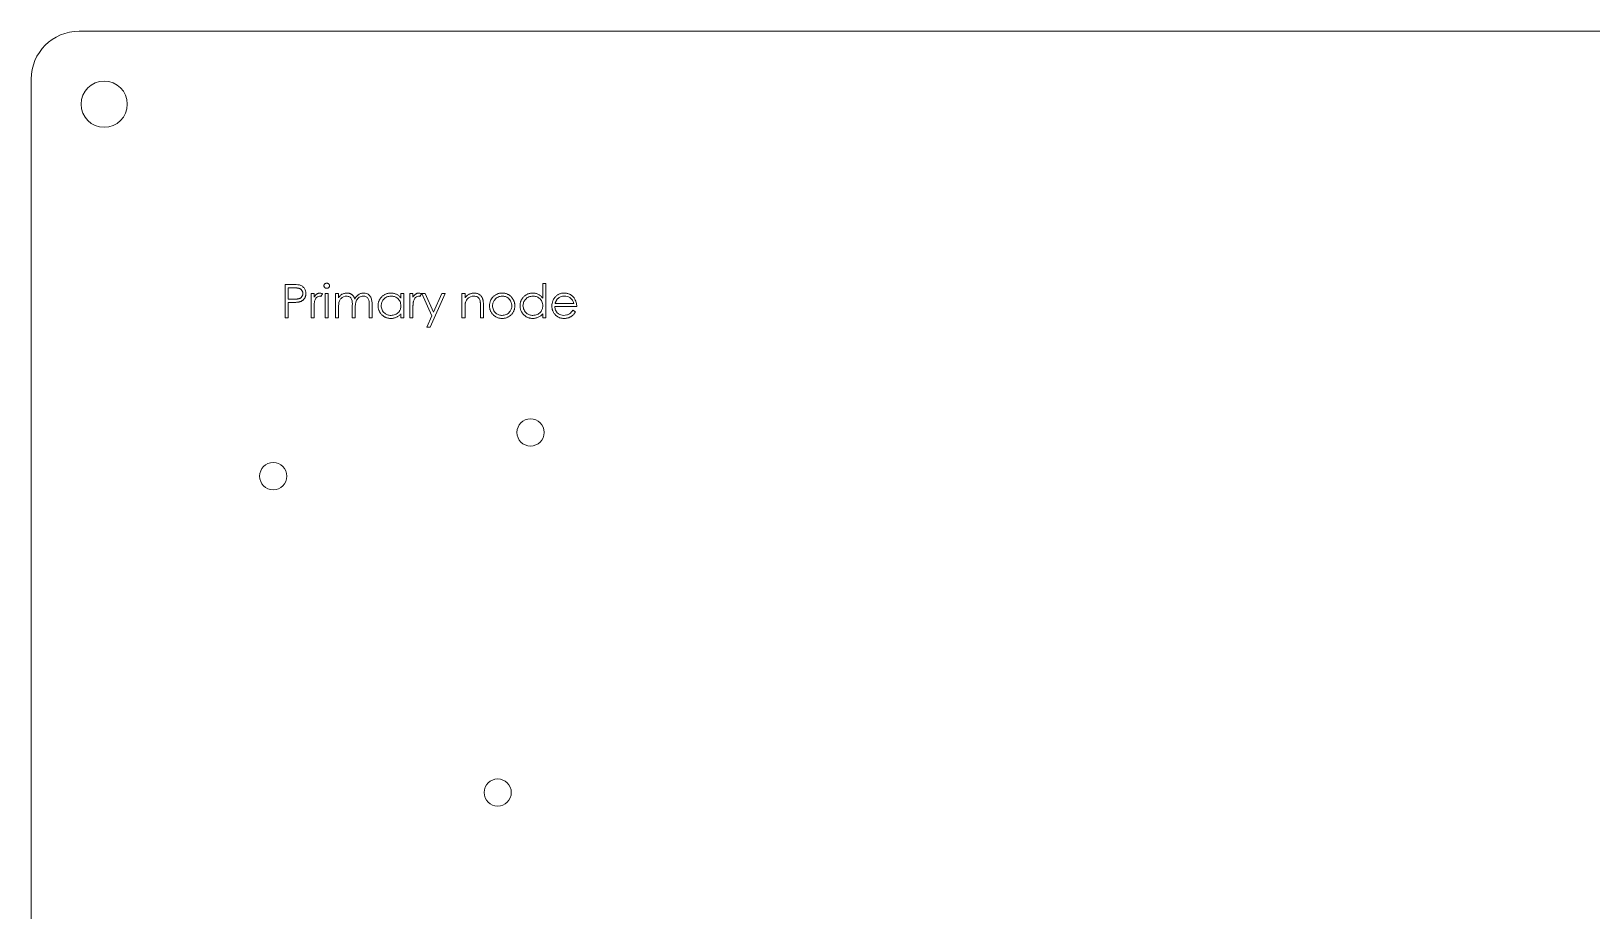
# Model space of a CAD drawing. Header units: millimetres. Extents: x 3 to 329, y 130 to 506.
# Drawn here: x 2.8 to 165.7, y 413.8 to 505.6 of the extents above; entities that cross this region are included whole.
import ezdxf

# ---------------------------------------------------------------- set-up
doc = ezdxf.new("R2010")
doc.units = ezdxf.units.MM

msp = doc.modelspace()

# ---------------------------------------------------------------- linework, layer by layer
at = {"color": 7, "linetype": 'Continuous', "lineweight": 15}
for p, q in [((323.5, 505.55), (7.8, 505.55)), ((2.8, 500.55), (2.8, 134.55)), ((29.31, 479.12), (30, 479.12)), ((29.31, 475.62), (29.31, 479.12)), ((56.19, 477.68), (56.19, 479.21)), ((56.19, 479.21), (56.5, 479.21)), ((56.5, 479.21), (56.5, 475.62)), ((30.26, 478.76), (29.62, 478.76)), ((29.62, 478.76), (29.62, 477.59)), ((29.62, 477.59), (30.24, 477.59)), ((29.62, 477.23), (29.62, 475.62)), ((29.87, 477.23), (29.62, 477.23)), ((32, 478.18), (32.32, 478.18)), ((32, 475.62), (32, 478.18)), ((32.32, 478.18), (32.32, 477.8)), ((33.21, 478.13), (33.04, 477.86)), ((33.48, 478.18), (33.8, 478.18)), ((33.48, 475.62), (33.48, 478.18)), ((33.8, 478.18), (33.8, 475.62)), ((34.56, 478.18), (34.87, 478.18)), ((34.56, 475.62), (34.56, 478.18)), ((34.87, 478.18), (34.87, 477.73)), ((41.38, 477.7), (41.38, 478.18)), ((41.38, 478.18), (41.69, 478.18)), ((41.69, 478.18), (41.69, 475.62)), ((42.32, 478.18), (42.64, 478.18)), ((42.32, 475.62), (42.32, 478.18)), ((42.64, 478.18), (42.64, 477.8)), ((43.53, 478.13), (43.36, 477.86)), ((43.58, 478.18), (43.92, 478.18)), ((44.61, 475.84), (43.58, 478.18)), ((43.92, 478.18), (44.78, 476.22)), ((46, 478.18), (44.43, 474.68)), ((44.78, 476.22), (45.66, 478.18)), ((45.66, 478.18), (46, 478.18)), ((47.75, 478.18), (48.07, 478.18)), ((47.75, 475.62), (47.75, 478.18)), ((48.07, 478.18), (48.07, 477.72)), ((29.62, 475.62), (29.31, 475.62)), ((32.32, 475.62), (32, 475.62)), ((32.32, 476.48), (32.32, 475.62)), ((33.8, 475.62), (33.48, 475.62)), ((34.87, 475.62), (34.56, 475.62)), ((34.87, 476.7), (34.87, 475.62)), ((36.31, 475.62), (36.31, 476.92)), ((36.62, 475.62), (36.31, 475.62)), ((36.62, 476.61), (36.62, 475.62)), ((38.06, 475.62), (38.06, 477.01)), ((38.37, 475.62), (38.06, 475.62)), ((38.37, 477), (38.37, 475.62)), ((41.38, 475.62), (41.38, 476.06)), ((41.69, 475.62), (41.38, 475.62)), ((42.64, 475.62), (42.32, 475.62)), ((42.64, 476.48), (42.64, 475.62)), ((44.09, 474.68), (44.61, 475.84)), ((48.07, 475.62), (47.75, 475.62)), ((48.07, 476.54), (48.07, 475.62)), ((49.68, 475.62), (49.68, 476.82)), ((49.99, 475.62), (49.68, 475.62)), ((49.99, 476.93), (49.99, 475.62)), ((56.19, 475.62), (56.19, 476.06)), ((56.5, 475.62), (56.19, 475.62)), ((59.73, 476.83), (57.44, 476.83)), ((57.48, 477.14), (59.42, 477.14)), ((59.32, 476.43), (59.6, 476.28)), ((44.43, 474.68), (44.09, 474.68))]:
    msp.add_line(p, q, dxfattribs=at)
for centre, radius in [((10.42, 497.93), 2.41), ((54.91, 463.68), 1.42), ((28.06, 459.11), 1.42), ((51.48, 426.09), 1.42)]:
    msp.add_circle(centre, radius, dxfattribs=at)
msp.add_arc((7.8, 500.55), 5, 90, 180, dxfattribs=at)
for points, knots in [([(30, 479.12), (30.15, 479.12), (30.41, 479.12), (30.68, 479.08), (30.79, 479.07)], [0, 0, 0, 0, 0.560313, 1, 1, 1, 1]), ([(30.79, 479.07), (30.9, 479.03), (31.11, 478.95), (31.33, 478.71), (31.45, 478.45), (31.46, 478.27), (31.46, 478.18)], [0, 0, 0, 0, 0.279708, 0.559378, 0.779497, 1, 1, 1, 1]), ([(33.35, 478.98), (33.35, 479), (33.35, 479.04), (33.37, 479.09), (33.39, 479.13), (33.43, 479.18), (33.48, 479.21), (33.53, 479.24), (33.58, 479.25), (33.62, 479.25), (33.64, 479.25)], [0, 0, 0, 0, 0.12329, 0.242149, 0.363437, 0.489745, 0.618115, 0.744894, 0.868932, 1, 1, 1, 1]), ([(33.64, 478.72), (33.62, 478.72), (33.58, 478.72), (33.53, 478.73), (33.48, 478.76), (33.43, 478.79), (33.39, 478.83), (33.37, 478.88), (33.35, 478.93), (33.35, 478.97), (33.35, 478.98)], [0, 0, 0, 0, 0.131867, 0.256661, 0.384213, 0.513365, 0.640443, 0.761085, 0.879146, 1, 1, 1, 1]), ([(33.64, 479.25), (33.66, 479.25), (33.7, 479.25), (33.75, 479.24), (33.8, 479.21), (33.85, 479.18), (33.88, 479.14), (33.91, 479.09), (33.93, 479.04), (33.93, 479), (33.93, 478.98)], [0, 0, 0, 0, 0.131899, 0.258284, 0.384341, 0.51198, 0.638632, 0.75923, 0.877412, 1, 1, 1, 1]), ([(33.93, 478.98), (33.93, 478.97), (33.93, 478.93), (33.91, 478.88), (33.88, 478.83), (33.85, 478.79), (33.8, 478.76), (33.75, 478.73), (33.7, 478.72), (33.66, 478.72), (33.64, 478.72)], [0, 0, 0, 0, 0.120162, 0.237546, 0.357497, 0.484917, 0.613329, 0.74015, 0.867301, 1, 1, 1, 1]), ([(30.76, 477.29), (30.74, 477.29), (30.69, 477.28), (30.62, 477.27), (30.52, 477.26), (30.42, 477.25), (30.3, 477.24), (30.17, 477.24), (30.03, 477.23), (29.93, 477.23), (29.87, 477.23)], [0, 0, 0, 0, 0.075173, 0.164746, 0.268017, 0.385912, 0.517789, 0.663691, 0.824413, 1, 1, 1, 1]), ([(30.24, 477.59), (30.27, 477.59), (30.32, 477.59), (30.41, 477.59), (30.48, 477.59), (30.56, 477.6), (30.62, 477.61), (30.68, 477.62), (30.73, 477.63), (30.79, 477.65), (30.86, 477.68), (30.93, 477.73), (31, 477.79), (31.05, 477.86), (31.09, 477.93), (31.13, 478.01), (31.15, 478.09), (31.15, 478.15), (31.15, 478.18)], [0, 0, 0, 0, 0.072538, 0.140034, 0.202496, 0.260575, 0.313228, 0.361583, 0.404878, 0.444127, 0.5164, 0.586507, 0.655085, 0.724384, 0.793974, 0.861638, 0.930111, 1, 1, 1, 1]), ([(31.15, 478.18), (31.15, 478.21), (31.15, 478.26), (31.13, 478.35), (31.09, 478.42), (31.05, 478.5), (31, 478.56), (30.94, 478.62), (30.87, 478.67), (30.8, 478.7), (30.75, 478.71), (30.7, 478.73), (30.64, 478.74), (30.58, 478.75), (30.51, 478.75), (30.43, 478.76), (30.35, 478.76), (30.29, 478.76), (30.26, 478.76)], [0, 0, 0, 0, 0.070044, 0.139238, 0.208197, 0.279173, 0.349987, 0.418354, 0.48761, 0.557411, 0.59533, 0.637964, 0.685913, 0.738185, 0.796103, 0.858517, 0.926658, 1, 1, 1, 1]), ([(31.46, 478.18), (31.46, 478.15), (31.46, 478.1), (31.45, 478.01), (31.44, 477.93), (31.42, 477.86), (31.39, 477.79), (31.36, 477.72), (31.32, 477.66), (31.28, 477.6), (31.23, 477.54), (31.18, 477.49), (31.12, 477.45), (31.06, 477.41), (30.99, 477.37), (30.92, 477.34), (30.84, 477.31), (30.79, 477.3), (30.76, 477.29)], [0, 0, 0, 0, 0.070119, 0.137192, 0.202016, 0.264631, 0.326117, 0.38601, 0.445812, 0.505298, 0.564633, 0.624283, 0.683902, 0.743953, 0.805388, 0.868388, 0.933084, 1, 1, 1, 1]), ([(32.32, 477.8), (32.34, 477.84), (32.38, 477.9), (32.46, 477.99), (32.53, 478.06), (32.61, 478.12), (32.69, 478.17), (32.77, 478.2), (32.86, 478.22), (32.91, 478.22), (32.94, 478.22)], [0, 0, 0, 0, 0.160059, 0.306112, 0.438367, 0.560541, 0.675317, 0.786114, 0.892842, 1, 1, 1, 1]), ([(32.37, 477.36), (32.37, 477.34), (32.36, 477.29), (32.35, 477.22), (32.34, 477.13), (32.33, 477.02), (32.32, 476.91), (32.32, 476.78), (32.32, 476.63), (32.32, 476.53), (32.32, 476.48)], [0, 0, 0, 0, 0.070855, 0.156938, 0.2586, 0.375891, 0.508166, 0.656238, 0.820177, 1, 1, 1, 1]), ([(32.88, 477.91), (32.81, 477.89), (32.66, 477.86), (32.47, 477.65), (32.41, 477.47), (32.37, 477.36)], [0, 0, 0, 0, 0.278343, 0.558765, 1, 1, 1, 1]), ([(33.04, 477.86), (33.01, 477.88), (32.96, 477.9), (32.9, 477.91), (32.88, 477.91)], [0, 0, 0, 0, 0.560406, 1, 1, 1, 1]), ([(32.94, 478.22), (32.99, 478.22), (33.09, 478.2), (33.18, 478.16), (33.21, 478.13)], [0, 0, 0, 0, 0.5592201, 1, 1, 1, 1]), ([(34.87, 477.73), (34.9, 477.77), (34.96, 477.85), (35.04, 477.94), (35.13, 478.03), (35.2, 478.07), (35.23, 478.09)], [0, 0, 0, 0, 0.283595, 0.543395, 0.780646, 1, 1, 1, 1]), ([(35.7, 477.91), (35.6, 477.89), (35.39, 477.87), (35.13, 477.68), (34.88, 477.3), (34.88, 476.94), (34.87, 476.7)], [0, 0, 0, 0, 0.18655, 0.373354, 0.560141, 1, 1, 1, 1]), ([(35.23, 478.09), (35.27, 478.11), (35.35, 478.15), (35.48, 478.19), (35.62, 478.22), (35.71, 478.22), (35.76, 478.22)], [0, 0, 0, 0, 0.253734, 0.503035, 0.750014, 1, 1, 1, 1]), ([(36.31, 476.92), (36.32, 477.15), (36.33, 477.44), (36.16, 477.73), (35.98, 477.87), (35.81, 477.89), (35.7, 477.91)], [0, 0, 0, 0, 0.500539, 0.625898, 0.751364, 1, 1, 1, 1]), ([(35.76, 478.22), (35.79, 478.22), (35.85, 478.22), (35.94, 478.21), (36.03, 478.18), (36.11, 478.15), (36.19, 478.11), (36.26, 478.06), (36.33, 478.01), (36.39, 477.95), (36.44, 477.88), (36.49, 477.8), (36.53, 477.71), (36.56, 477.64), (36.57, 477.6)], [0, 0, 0, 0, 0.084152, 0.166532, 0.248836, 0.331246, 0.412957, 0.490494, 0.566156, 0.639987, 0.716765, 0.802144, 0.895833, 1, 1, 1, 1]), ([(36.57, 477.6), (36.58, 477.63), (36.61, 477.68), (36.66, 477.75), (36.7, 477.81), (36.75, 477.87), (36.81, 477.93), (36.86, 477.98), (36.92, 478.02), (37, 478.08), (37.1, 478.14), (37.23, 478.19), (37.37, 478.22), (37.46, 478.22), (37.51, 478.22)], [0, 0, 0, 0, 0.071766, 0.141226, 0.209116, 0.27484, 0.339483, 0.402476, 0.464942, 0.526833, 0.647415, 0.765562, 0.881615, 1, 1, 1, 1]), ([(37.45, 477.91), (37.38, 477.9), (37.23, 477.89), (37.03, 477.79), (36.87, 477.66), (36.62, 477.29), (36.62, 476.91), (36.62, 476.61)], [0, 0, 0, 0, 0.125319, 0.250669, 0.376094, 0.501521, 1, 1, 1, 1]), ([(38.06, 477.01), (38.07, 477.22), (38.08, 477.5), (37.89, 477.75), (37.72, 477.88), (37.56, 477.9), (37.45, 477.91)], [0, 0, 0, 0, 0.499444, 0.624931, 0.750561, 1, 1, 1, 1]), ([(37.51, 478.22), (37.61, 478.21), (37.83, 478.19), (38.1, 478.02), (38.36, 477.62), (38.37, 477.26), (38.37, 477)], [0, 0, 0, 0, 0.186884, 0.373571, 0.560265, 1, 1, 1, 1]), ([(39, 476.91), (39, 476.95), (39.01, 477.04), (39.02, 477.17), (39.05, 477.29), (39.1, 477.41), (39.15, 477.52), (39.22, 477.63), (39.3, 477.74), (39.39, 477.84), (39.49, 477.93), (39.6, 478.01), (39.71, 478.07), (39.83, 478.13), (39.95, 478.17), (40.08, 478.2), (40.21, 478.22), (40.3, 478.22), (40.34, 478.22)], [0, 0, 0, 0, 0.063775, 0.126079, 0.186904, 0.247574, 0.308003, 0.369132, 0.432033, 0.496791, 0.561611, 0.624914, 0.686726, 0.748079, 0.809582, 0.871631, 0.934886, 1, 1, 1, 1]), ([(40.35, 477.91), (40.2, 477.89), (39.9, 477.86), (39.56, 477.59), (39.35, 477.25), (39.33, 477.02), (39.32, 476.9)], [0, 0, 0, 0, 0.2797671, 0.5592868, 0.779725, 1, 1, 1, 1]), ([(40.34, 478.22), (40.4, 478.22), (40.5, 478.22), (40.65, 478.19), (40.79, 478.15), (40.93, 478.1), (41.05, 478.03), (41.17, 477.94), (41.28, 477.83), (41.35, 477.75), (41.38, 477.7)], [0, 0, 0, 0, 0.1298621, 0.2546535, 0.3760146, 0.4952553, 0.6147977, 0.7381056, 0.8651963, 0.9999921, 0.9999921, 0.9999921, 0.9999921]), ([(41.38, 476.89), (41.36, 477.04), (41.33, 477.35), (41.05, 477.68), (40.71, 477.88), (40.47, 477.9), (40.35, 477.91)], [0, 0, 0, 0, 0.279667, 0.559206, 0.779487, 1, 1, 1, 1]), ([(42.64, 477.8), (42.66, 477.84), (42.7, 477.9), (42.78, 477.99), (42.85, 478.06), (42.93, 478.12), (43.01, 478.17), (43.09, 478.2), (43.18, 478.22), (43.23, 478.22), (43.26, 478.22)], [0, 0, 0, 0, 0.160059, 0.306112, 0.438367, 0.560541, 0.675317, 0.786114, 0.892842, 1, 1, 1, 1]), ([(42.69, 477.36), (42.69, 477.34), (42.68, 477.29), (42.67, 477.22), (42.66, 477.13), (42.65, 477.02), (42.64, 476.91), (42.64, 476.78), (42.64, 476.63), (42.64, 476.53), (42.64, 476.48)], [0, 0, 0, 0, 0.070855, 0.156938, 0.2586, 0.375891, 0.508166, 0.656238, 0.820177, 1, 1, 1, 1]), ([(43.2, 477.91), (43.13, 477.89), (42.98, 477.86), (42.79, 477.65), (42.73, 477.47), (42.69, 477.36)], [0, 0, 0, 0, 0.278344, 0.558765, 1, 1, 1, 1]), ([(43.36, 477.86), (43.33, 477.88), (43.28, 477.9), (43.23, 477.91), (43.2, 477.91)], [0, 0, 0, 0, 0.560416, 1, 1, 1, 1]), ([(43.26, 478.22), (43.31, 478.22), (43.41, 478.2), (43.5, 478.16), (43.53, 478.13)], [0, 0, 0, 0, 0.559229, 1, 1, 1, 1]), ([(48.07, 477.72), (48.1, 477.76), (48.16, 477.84), (48.27, 477.95), (48.39, 478.03), (48.51, 478.1), (48.63, 478.16), (48.76, 478.19), (48.9, 478.22), (48.99, 478.22), (49.04, 478.22)], [0.0000104, 0.0000104, 0.0000104, 0.0000104, 0.140976, 0.2735688, 0.3989883, 0.5199298, 0.63811, 0.7565889, 0.8768598, 1, 1, 1, 1]), ([(48.11, 477.23), (48.11, 477.21), (48.1, 477.18), (48.09, 477.11), (48.08, 477.04), (48.08, 476.96), (48.07, 476.87), (48.07, 476.77), (48.07, 476.66), (48.07, 476.58), (48.07, 476.54)], [0, 0, 0, 0, 0.076995, 0.167615, 0.271052, 0.38946, 0.520843, 0.666399, 0.826094, 1, 1, 1, 1]), ([(48.98, 477.91), (48.87, 477.9), (48.65, 477.87), (48.39, 477.69), (48.2, 477.48), (48.14, 477.31), (48.11, 477.23)], [0, 0, 0, 0, 0.279559, 0.559374, 0.779717, 1, 1, 1, 1]), ([(49.64, 477.4), (49.62, 477.49), (49.57, 477.65), (49.34, 477.87), (49.12, 477.89), (48.98, 477.91)], [0, 0, 0, 0, 0.281188, 0.561328, 1, 1, 1, 1]), ([(49.04, 478.22), (49.09, 478.22), (49.18, 478.22), (49.31, 478.19), (49.44, 478.14), (49.56, 478.08), (49.66, 478), (49.75, 477.91), (49.83, 477.8), (49.88, 477.71), (49.91, 477.62), (49.94, 477.55), (49.95, 477.46), (49.97, 477.37), (49.98, 477.27), (49.99, 477.16), (49.99, 477.05), (49.99, 476.97), (49.99, 476.93)], [0, 0, 0, 0, 0.07724, 0.151178, 0.223488, 0.295543, 0.366976, 0.437131, 0.507044, 0.57856, 0.616614, 0.658756, 0.704491, 0.754803, 0.809332, 0.868274, 0.932073, 1, 1, 1, 1]), ([(49.68, 476.82), (49.68, 476.86), (49.68, 476.92), (49.68, 477.02), (49.68, 477.11), (49.67, 477.18), (49.67, 477.25), (49.66, 477.31), (49.65, 477.36), (49.65, 477.39), (49.64, 477.4)], [0, 0, 0, 0, 0.17885, 0.34211, 0.489826, 0.623254, 0.74008, 0.841483, 0.928908, 1, 1, 1, 1]), ([(50.62, 476.89), (50.64, 477.08), (50.67, 477.42), (50.88, 477.68), (50.97, 477.8)], [0, 0, 0, 0, 0.559294, 1, 1, 1, 1]), ([(51.95, 477.91), (51.8, 477.89), (51.5, 477.85), (51.17, 477.57), (50.97, 477.24), (50.95, 477.01), (50.94, 476.89)], [0, 0, 0, 0, 0.279483, 0.559258, 0.779548, 1, 1, 1, 1]), ([(50.97, 477.8), (51.01, 477.83), (51.07, 477.9), (51.18, 477.98), (51.29, 478.06), (51.41, 478.12), (51.54, 478.16), (51.67, 478.2), (51.81, 478.22), (51.9, 478.22), (51.95, 478.22)], [0.0000088, 0.0000088, 0.0000088, 0.0000088, 0.1284975, 0.252713, 0.3748191, 0.4964364, 0.6179106, 0.7412876, 0.8687004, 1, 1, 1, 1]), ([(51.95, 478.22), (52, 478.22), (52.09, 478.22), (52.23, 478.2), (52.36, 478.16), (52.49, 478.12), (52.6, 478.06), (52.72, 477.99), (52.82, 477.9), (52.89, 477.83), (52.92, 477.8)], [0, 0, 0, 0, 0.131751, 0.258332, 0.382134, 0.503804, 0.624693, 0.746871, 0.871514, 1, 1, 1, 1]), ([(52.96, 476.89), (52.94, 477.04), (52.9, 477.34), (52.63, 477.67), (52.3, 477.88), (52.06, 477.9), (51.95, 477.91)], [0, 0, 0, 0, 0.279578, 0.559393, 0.779649, 1, 1, 1, 1]), ([(52.92, 477.8), (52.95, 477.77), (53, 477.7), (53.07, 477.6), (53.14, 477.49), (53.18, 477.38), (53.22, 477.27), (53.25, 477.14), (53.27, 477.02), (53.27, 476.93), (53.27, 476.89)], [0, 0, 0, 0, 0.128157, 0.253834, 0.376506, 0.498534, 0.621368, 0.744565, 0.870634, 1, 1, 1, 1]), ([(53.81, 476.91), (53.81, 476.95), (53.81, 477.04), (53.83, 477.17), (53.86, 477.29), (53.91, 477.41), (53.96, 477.52), (54.03, 477.63), (54.11, 477.74), (54.2, 477.84), (54.3, 477.93), (54.41, 478.01), (54.52, 478.07), (54.64, 478.13), (54.76, 478.17), (54.89, 478.2), (55.02, 478.22), (55.11, 478.22), (55.15, 478.22)], [0, 0, 0, 0, 0.063775, 0.126079, 0.186904, 0.247574, 0.308003, 0.369132, 0.432033, 0.496791, 0.561611, 0.624914, 0.686726, 0.748079, 0.809582, 0.871631, 0.934886, 1, 1, 1, 1]), ([(55.16, 477.91), (55.01, 477.89), (54.71, 477.86), (54.37, 477.59), (54.16, 477.25), (54.14, 477.02), (54.12, 476.9)], [0, 0, 0, 0, 0.2797671, 0.5592868, 0.779725, 1, 1, 1, 1]), ([(55.15, 478.22), (55.2, 478.22), (55.31, 478.22), (55.46, 478.19), (55.6, 478.15), (55.73, 478.09), (55.86, 478.01), (55.98, 477.92), (56.09, 477.81), (56.15, 477.72), (56.19, 477.68)], [0, 0, 0, 0, 0.128884, 0.252985, 0.37421, 0.494102, 0.614753, 0.738511, 0.866243, 1, 1, 1, 1]), ([(56.19, 476.89), (56.17, 477.04), (56.14, 477.35), (55.85, 477.68), (55.51, 477.88), (55.28, 477.9), (55.16, 477.91)], [0, 0, 0, 0, 0.279667, 0.559206, 0.77949, 1, 1, 1, 1]), ([(57.13, 476.89), (57.15, 477.06), (57.17, 477.38), (57.35, 477.63), (57.42, 477.74)], [0, 0, 0, 0, 0.5594234, 1, 1, 1, 1]), ([(57.42, 477.74), (57.46, 477.78), (57.52, 477.86), (57.62, 477.96), (57.74, 478.04), (57.86, 478.11), (57.99, 478.16), (58.13, 478.2), (58.27, 478.22), (58.37, 478.22), (58.42, 478.22)], [0.0000086, 0.0000086, 0.0000086, 0.0000086, 0.1288353, 0.2535893, 0.3746433, 0.49534, 0.6163248, 0.7397593, 0.8668423, 1, 1, 1, 1]), ([(57.78, 477.67), (57.76, 477.65), (57.73, 477.62), (57.69, 477.57), (57.64, 477.51), (57.6, 477.45), (57.57, 477.38), (57.53, 477.31), (57.5, 477.23), (57.49, 477.17), (57.48, 477.14)], [0, 0, 0, 0, 0.1099838, 0.2225805, 0.3384999, 0.4587086, 0.5855353, 0.7175177, 0.8546668, 0.9999799, 0.9999799, 0.9999799, 0.9999799]), ([(58.44, 477.91), (58.3, 477.9), (58.06, 477.87), (57.87, 477.73), (57.78, 477.67)], [0, 0, 0, 0, 0.559466, 1, 1, 1, 1]), ([(58.42, 478.22), (58.48, 478.22), (58.58, 478.22), (58.73, 478.19), (58.87, 478.15), (59.01, 478.1), (59.13, 478.03), (59.25, 477.94), (59.36, 477.84), (59.42, 477.76), (59.45, 477.72)], [0, 0, 0, 0, 0.1320402, 0.2590328, 0.3818798, 0.5022584, 0.6227522, 0.7447426, 0.8701089, 0.9999927, 0.9999927, 0.9999927, 0.9999927]), ([(59.42, 477.14), (59.38, 477.27), (59.3, 477.51), (59.03, 477.75), (58.74, 477.88), (58.54, 477.9), (58.44, 477.91)], [0, 0, 0, 0, 0.280136, 0.559187, 0.779594, 1, 1, 1, 1]), ([(59.45, 477.72), (59.54, 477.56), (59.71, 477.29), (59.72, 476.97), (59.73, 476.83)], [0, 0, 0, 0, 0.558904, 1, 1, 1, 1]), ([(40.33, 475.57), (40.29, 475.58), (40.2, 475.58), (40.07, 475.6), (39.94, 475.63), (39.82, 475.67), (39.71, 475.72), (39.6, 475.79), (39.49, 475.87), (39.39, 475.96), (39.3, 476.06), (39.22, 476.16), (39.15, 476.28), (39.1, 476.39), (39.05, 476.51), (39.02, 476.64), (39.01, 476.77), (39, 476.86), (39, 476.91)], [0, 0, 0, 0, 0.06462, 0.127433, 0.189004, 0.24993, 0.310668, 0.372329, 0.434939, 0.499576, 0.564191, 0.626735, 0.688109, 0.749294, 0.810331, 0.871901, 0.935046, 1, 1, 1, 1]), ([(39.32, 476.9), (39.34, 476.75), (39.38, 476.45), (39.65, 476.12), (39.99, 475.92), (40.23, 475.9), (40.35, 475.89)], [0, 0, 0, 0, 0.279433, 0.559142, 0.779569, 1, 1, 1, 1]), ([(41.38, 476.06), (41.34, 476.02), (41.28, 475.94), (41.16, 475.84), (41.04, 475.76), (40.91, 475.69), (40.77, 475.64), (40.63, 475.6), (40.49, 475.58), (40.39, 475.58), (40.33, 475.57)], [0, 0, 0, 0, 0.134298, 0.262085, 0.38627, 0.507165, 0.6273, 0.748145, 0.87237, 1, 1, 1, 1]), ([(40.35, 475.89), (40.5, 475.91), (40.8, 475.94), (41.15, 476.2), (41.35, 476.54), (41.37, 476.77), (41.38, 476.89)], [0, 0, 0, 0, 0.279825, 0.55939, 0.779611, 1, 1, 1, 1]), ([(51.95, 475.57), (51.9, 475.58), (51.81, 475.58), (51.67, 475.6), (51.54, 475.63), (51.42, 475.67), (51.3, 475.73), (51.19, 475.79), (51.09, 475.88), (50.99, 475.97), (50.91, 476.07), (50.83, 476.17), (50.77, 476.28), (50.71, 476.4), (50.67, 476.51), (50.64, 476.64), (50.63, 476.76), (50.62, 476.85), (50.62, 476.89)], [0, 0, 0, 0, 0.068742, 0.134635, 0.198324, 0.260825, 0.322714, 0.384555, 0.446913, 0.510958, 0.574931, 0.636685, 0.697483, 0.757134, 0.816966, 0.876818, 0.937663, 1, 1, 1, 1]), ([(50.94, 476.89), (50.96, 476.74), (50.99, 476.45), (51.26, 476.11), (51.6, 475.92), (51.83, 475.9), (51.95, 475.89)], [0, 0, 0, 0, 0.279622, 0.559165, 0.779514, 1, 1, 1, 1]), ([(53.27, 476.89), (53.27, 476.85), (53.27, 476.76), (53.25, 476.64), (53.22, 476.51), (53.18, 476.4), (53.13, 476.28), (53.06, 476.17), (52.99, 476.07), (52.9, 475.97), (52.81, 475.88), (52.7, 475.8), (52.59, 475.73), (52.48, 475.67), (52.35, 475.63), (52.23, 475.6), (52.09, 475.58), (52, 475.58), (51.95, 475.57)], [0, 0, 0, 0, 0.062416, 0.123337, 0.183265, 0.243172, 0.302898, 0.363774, 0.425605, 0.489659, 0.553785, 0.616222, 0.677854, 0.739517, 0.802097, 0.865866, 0.931508, 1, 1, 1, 1]), ([(51.95, 475.89), (52.1, 475.91), (52.39, 475.94), (52.73, 476.21), (52.92, 476.54), (52.95, 476.77), (52.96, 476.89)], [0, 0, 0, 0, 0.279749, 0.55911, 0.779599, 1, 1, 1, 1]), ([(55.14, 475.57), (55.1, 475.58), (55.01, 475.58), (54.88, 475.6), (54.75, 475.63), (54.63, 475.67), (54.51, 475.72), (54.4, 475.79), (54.3, 475.87), (54.2, 475.96), (54.11, 476.06), (54.03, 476.16), (53.96, 476.28), (53.9, 476.39), (53.86, 476.51), (53.83, 476.64), (53.81, 476.77), (53.81, 476.86), (53.81, 476.91)], [0, 0, 0, 0, 0.06462, 0.127433, 0.189004, 0.24993, 0.310668, 0.372329, 0.434939, 0.499576, 0.564191, 0.626735, 0.688109, 0.749294, 0.810331, 0.871901, 0.935046, 1, 1, 1, 1]), ([(54.12, 476.9), (54.14, 476.75), (54.19, 476.45), (54.46, 476.12), (54.8, 475.92), (55.04, 475.9), (55.15, 475.89)], [0, 0, 0, 0, 0.279433, 0.559142, 0.779566, 1, 1, 1, 1]), ([(56.19, 476.06), (56.15, 476.02), (56.08, 475.94), (55.97, 475.84), (55.84, 475.76), (55.72, 475.69), (55.58, 475.64), (55.44, 475.6), (55.29, 475.58), (55.19, 475.58), (55.14, 475.57)], [0, 0, 0, 0, 0.1342984, 0.262085, 0.3862699, 0.5071646, 0.6273002, 0.7481449, 0.8723702, 1, 1, 1, 1]), ([(55.15, 475.89), (55.3, 475.91), (55.6, 475.94), (55.95, 476.2), (56.16, 476.54), (56.18, 476.77), (56.19, 476.89)], [0, 0, 0, 0, 0.279826, 0.559389, 0.779611, 1, 1, 1, 1]), ([(58.42, 475.57), (58.37, 475.58), (58.27, 475.58), (58.13, 475.6), (58, 475.63), (57.88, 475.67), (57.76, 475.73), (57.66, 475.8), (57.56, 475.88), (57.47, 475.98), (57.39, 476.08), (57.32, 476.18), (57.26, 476.29), (57.21, 476.41), (57.18, 476.52), (57.15, 476.64), (57.13, 476.77), (57.13, 476.85), (57.13, 476.89)], [0, 0, 0, 0, 0.071579, 0.139629, 0.204797, 0.268135, 0.329814, 0.391301, 0.453434, 0.516552, 0.579631, 0.641119, 0.701294, 0.76081, 0.819932, 0.87892, 0.938983, 1, 1, 1, 1]), ([(57.44, 476.83), (57.46, 476.69), (57.49, 476.42), (57.74, 476.1), (58.05, 475.92), (58.27, 475.9), (58.38, 475.89)], [0, 0, 0, 0, 0.279954, 0.55936, 0.779522, 1, 1, 1, 1]), ([(58.38, 475.89), (58.48, 475.9), (58.69, 475.92), (59.05, 476.07), (59.22, 476.29), (59.32, 476.43)], [0, 0, 0, 0, 0.280538, 0.560961, 1, 1, 1, 1]), ([(59.6, 476.28), (59.58, 476.24), (59.53, 476.16), (59.46, 476.06), (59.38, 475.96), (59.29, 475.88), (59.2, 475.81), (59.11, 475.75), (59.01, 475.7), (58.9, 475.65), (58.79, 475.62), (58.67, 475.59), (58.55, 475.58), (58.46, 475.58), (58.42, 475.57)], [0, 0, 0, 0, 0.09337, 0.181661, 0.265874, 0.346355, 0.4246, 0.501903, 0.579992, 0.658443, 0.738672, 0.821894, 0.908801, 1, 1, 1, 1])]:
    msp.add_open_spline(points, degree=3, knots=knots, dxfattribs=at)

doc.saveas('drawing.dxf')
